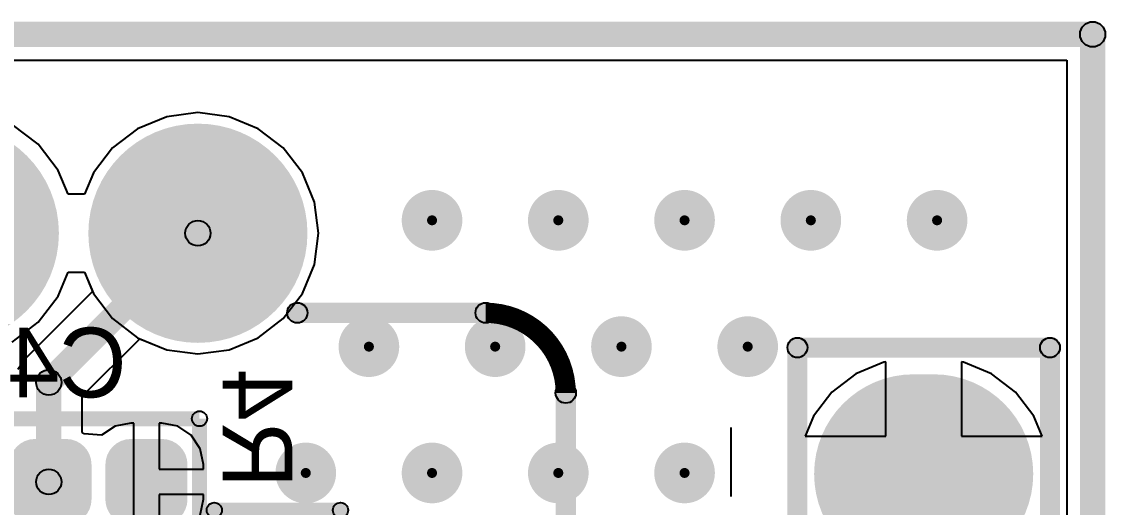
# Model space of a CAD drawing. Header units: millimetres. Extents: x -12 to 5350, y -10 to 5375.
# Drawn here: x 0.73 to 11.63, y 4.74 to 9.63 of the extents above; entities that cross this region are included whole.
import ezdxf

# ---------------------------------------------------------------- set-up
doc = ezdxf.new("R2010")
doc.units = ezdxf.units.MM
for name, color, linetype in [('BottomLayer', 5, 'Continuous'), ('BottomOverlay', 54, 'Continuous'), ('BottomPaste', 16, 'Continuous'), ('BottomSolder', 6, 'Continuous'), ('KeepOutLayer', 6, 'Continuous'), ('MultiLayer', 9, 'Continuous'), ('PadHoleLayer', 156, 'Continuous'), ('TopLayer', 1, 'Continuous'), ('TopOverlay', 2, 'Continuous'), ('TopSolder', 216, 'Continuous'), ('ViaHoleLayer', 16, 'Continuous')]:
    doc.layers.add(name, color=color, linetype=linetype)

# ---------------------------------------------------------------- blocks, each defined once
blk = doc.blocks.new('C0402_B_111')
at = {"layer": 'BottomLayer'}
h = blk.add_hatch(color=5, dxfattribs=at)
edge = h.paths.add_edge_path()
edge.add_arc((-0.6382, 0.1746), 0.1556, 90, 180)
edge.add_line((-0.7938, 0.1746), (-0.7938, -0.1746))
edge.add_arc((-0.6382, -0.1746), 0.1556, 180, 270)
edge.add_line((-0.6382, -0.3302), (-0.327, -0.3302))
edge.add_arc((-0.327, -0.1746), 0.1556, 270, 360)
edge.add_line((-0.1714, -0.1746), (-0.1714, 0.1746))
edge.add_arc((-0.327, 0.1746), 0.1556, 0, 90)
edge.add_line((-0.327, 0.3302), (-0.6382, 0.3302))
h = blk.add_hatch(color=5, dxfattribs=at)
edge = h.paths.add_edge_path()
edge.add_arc((0.327, 0.1746), 0.1556, 90, 180)
edge.add_line((0.1714, 0.1746), (0.1714, -0.1746))
edge.add_arc((0.327, -0.1746), 0.1556, 180, 270)
edge.add_line((0.327, -0.3302), (0.6382, -0.3302))
edge.add_arc((0.6382, -0.1746), 0.1556, 270, 360)
edge.add_line((0.7938, -0.1746), (0.7938, 0.1746))
edge.add_arc((0.6382, 0.1746), 0.1556, 0, 90)
edge.add_line((0.6382, 0.3302), (0.327, 0.3302))
at = {"layer": 'BottomOverlay'}
h = blk.add_hatch(color=54, dxfattribs=at)
edge = h.paths.add_edge_path()
edge.add_arc((-1.016, 0.635), 0.0762, 0, 360)
h = blk.add_hatch(color=54, dxfattribs=at)
edge = h.paths.add_edge_path()
edge.add_arc((-1.016, 0.635), 0.0762, 0, 360)
for points in [[(-1.016, 0.5588), (-1.016, 0.7112), (1.016, 0.7112), (1.016, 0.5588)], [(-0.9398, -0.635), (-1.0922, -0.635), (-1.0922, 0.635), (-0.9398, 0.635)], [(1.0922, -0.635), (0.9398, -0.635), (0.9398, 0.635), (1.0922, 0.635)], [(-1.016, -0.7112), (-1.016, -0.5588), (1.016, -0.5588), (1.016, -0.7112)]]:
    blk.add_hatch(color=54, dxfattribs=at).paths.add_polyline_path(points)
h = blk.add_hatch(color=54, dxfattribs=at)
edge = h.paths.add_edge_path()
edge.add_arc((1.016, 0.635), 0.0762, 0, 360)
h = blk.add_hatch(color=54, dxfattribs=at)
edge = h.paths.add_edge_path()
edge.add_arc((1.016, 0.635), 0.0762, 0, 360)
h = blk.add_hatch(color=54, dxfattribs=at)
edge = h.paths.add_edge_path()
edge.add_arc((-1.016, -0.635), 0.0762, 0, 360)
h = blk.add_hatch(color=54, dxfattribs=at)
edge = h.paths.add_edge_path()
edge.add_arc((-1.016, -0.635), 0.0762, 0, 360)
h = blk.add_hatch(color=54, dxfattribs=at)
edge = h.paths.add_edge_path()
edge.add_arc((1.016, -0.635), 0.0762, 0, 360)
h = blk.add_hatch(color=54, dxfattribs=at)
edge = h.paths.add_edge_path()
edge.add_arc((1.016, -0.635), 0.0762, 0, 360)
at = {"layer": 'BottomPaste'}
h = blk.add_hatch(color=16, dxfattribs=at)
edge = h.paths.add_edge_path()
edge.add_arc((-0.6382, 0.1746), 0.1556, 90, 180)
edge.add_line((-0.7938, 0.1746), (-0.7938, -0.1746))
edge.add_arc((-0.6382, -0.1746), 0.1556, 180, 270)
edge.add_line((-0.6382, -0.3302), (-0.327, -0.3302))
edge.add_arc((-0.327, -0.1746), 0.1556, 270, 360)
edge.add_line((-0.1714, -0.1746), (-0.1714, 0.1746))
edge.add_arc((-0.327, 0.1746), 0.1556, 0, 90)
edge.add_line((-0.327, 0.3302), (-0.6382, 0.3302))
h = blk.add_hatch(color=16, dxfattribs=at)
edge = h.paths.add_edge_path()
edge.add_arc((0.327, 0.1746), 0.1556, 90, 180)
edge.add_line((0.1714, 0.1746), (0.1714, -0.1746))
edge.add_arc((0.327, -0.1746), 0.1556, 180, 270)
edge.add_line((0.327, -0.3302), (0.6382, -0.3302))
edge.add_arc((0.6382, -0.1746), 0.1556, 270, 360)
edge.add_line((0.7938, -0.1746), (0.7938, 0.1746))
edge.add_arc((0.6382, 0.1746), 0.1556, 0, 90)
edge.add_line((0.6382, 0.3302), (0.327, 0.3302))
at = {"layer": 'BottomSolder'}
h = blk.add_hatch(color=6, dxfattribs=at)
edge = h.paths.add_edge_path()
edge.add_arc((-0.6382, 0.1746), 0.2572, 90, 180)
edge.add_line((-0.8954, 0.1746), (-0.8954, -0.1746))
edge.add_arc((-0.6382, -0.1746), 0.2572, 180, 270)
edge.add_line((-0.6382, -0.4318), (-0.327, -0.4318))
edge.add_arc((-0.327, -0.1746), 0.2572, 270, 360)
edge.add_line((-0.0698, -0.1746), (-0.0699, 0.1746))
edge.add_arc((-0.327, 0.1746), 0.2572, 0, 90)
edge.add_line((-0.327, 0.4318), (-0.6382, 0.4318))
h = blk.add_hatch(color=6, dxfattribs=at)
edge = h.paths.add_edge_path()
edge.add_arc((0.327, 0.1746), 0.2572, 90, 180)
edge.add_line((0.0698, 0.1746), (0.0699, -0.1746))
edge.add_arc((0.327, -0.1746), 0.2572, 180, 270)
edge.add_line((0.327, -0.4318), (0.6382, -0.4318))
edge.add_arc((0.6382, -0.1746), 0.2572, 270, 360)
edge.add_line((0.8954, -0.1746), (0.8954, 0.1746))
edge.add_arc((0.6382, 0.1746), 0.2572, 0, 90)
edge.add_line((0.6382, 0.4318), (0.327, 0.4318))
at = {"layer": 'BottomOverlay'}
for centre in [(-1.016, 0.635), (-1.016, 0.635), (1.016, 0.635), (1.016, 0.635), (-1.016, -0.635), (-1.016, -0.635), (1.016, -0.635), (1.016, -0.635)]:
    blk.add_circle(centre, 0.0762, dxfattribs=at)
blk = doc.blocks.new('R_____E_______115')
at = {"layer": 'BottomLayer'}
h = blk.add_hatch(color=5, dxfattribs=at)
edge = h.paths.add_edge_path()
edge.add_arc((-2.5, -7.5), 1, 0, 360)
h = blk.add_hatch(color=5, dxfattribs=at)
edge = h.paths.add_edge_path()
edge.add_arc((0, -7.5), 1, 0, 360)
at = {"layer": 'BottomSolder'}
h = blk.add_hatch(color=6, dxfattribs=at)
edge = h.paths.add_edge_path()
edge.add_arc((-2.5, -7.5), 1.102, 0, 360)
h = blk.add_hatch(color=6, dxfattribs=at)
edge = h.paths.add_edge_path()
edge.add_arc((0, -7.5), 1.102, 0, 360)
at = {"layer": 'MultiLayer'}
h = blk.add_hatch(color=9, dxfattribs=at)
edge = h.paths.add_edge_path()
edge.add_arc((-2.5, -7.5), 1, 0, 360)
h = blk.add_hatch(color=9, dxfattribs=at)
edge = h.paths.add_edge_path()
edge.add_arc((0, -7.5), 1, 0, 360)
at = {"layer": 'PadHoleLayer'}
h = blk.add_hatch(color=156, dxfattribs=at)
edge = h.paths.add_edge_path()
edge.add_arc((-2.5, -7.5), 0.675, 0, 360)
at = {"layer": 'TopLayer'}
h = blk.add_hatch(color=1, dxfattribs=at)
edge = h.paths.add_edge_path()
edge.add_arc((-2.5, -7.5), 1, 0, 360)
h = blk.add_hatch(color=1, dxfattribs=at)
edge = h.paths.add_edge_path()
edge.add_arc((0, -7.5), 1, 0, 360)
at = {"layer": 'TopOverlay'}
for points in [[(-6.302, -2.8), (-6.098, -2.8), (-6.098, -5.894), (-6.302, -5.894)], [(-3.5, -6.598), (-3.5, -6.802), (-5.394, -6.802), (-5.394, -6.598)]]:
    blk.add_hatch(color=2, dxfattribs=at).paths.add_polyline_path(points)
h = blk.add_hatch(color=2, dxfattribs=at)
edge = h.paths.add_edge_path()
edge.add_arc((-6.2, -5.894), 0.102, 0, 360)
h = blk.add_hatch(color=2, dxfattribs=at)
edge = h.paths.add_edge_path()
edge.add_arc((-6.2, -5.894), 0.102, 0, 360)
h = blk.add_hatch(color=2, dxfattribs=at)
edge = h.paths.add_edge_path()
edge.add_arc((-5.394, -6.7), 0.102, 0, 360)
h = blk.add_hatch(color=2, dxfattribs=at)
edge = h.paths.add_edge_path()
edge.add_arc((-5.394, -6.7), 0.102, 0, 360)
h = blk.add_hatch(color=2, dxfattribs=at)
edge = h.paths.add_edge_path()
edge.add_arc((-3.5, -6.7), 0.102, 0, 360)
at = {"layer": 'TopSolder'}
h = blk.add_hatch(color=216, dxfattribs=at)
edge = h.paths.add_edge_path()
edge.add_arc((-2.5, -7.5), 1.102, 0, 360)
h = blk.add_hatch(color=216, dxfattribs=at)
edge = h.paths.add_edge_path()
edge.add_arc((0, -7.5), 1.102, 0, 360)
at = {"layer": 'TopOverlay', "const_width": 0.203}
blk.add_lwpolyline([(-5.394, -6.7, -0.414214), (-6.2, -5.894)], format="xyb", dxfattribs=at)
at = {"layer": 'TopOverlay'}
for centre in [(-6.2, -5.894), (-6.2, -5.894), (-5.394, -6.7), (-5.394, -6.7), (-3.5, -6.7)]:
    blk.add_circle(centre, 0.102, dxfattribs=at)
blk = doc.blocks.new('R0402_B_118')
at = {"layer": 'BottomLayer'}
h = blk.add_hatch(color=5, dxfattribs=at)
edge = h.paths.add_edge_path()
edge.add_arc((-0.638, 0.175), 0.156, 90, 180)
edge.add_line((-0.794, 0.175), (-0.794, -0.175))
edge.add_arc((-0.638, -0.175), 0.156, 180, 270)
edge.add_line((-0.638, -0.33), (-0.327, -0.33))
edge.add_arc((-0.327, -0.175), 0.156, 270, 360)
edge.add_line((-0.171, -0.175), (-0.171, 0.175))
edge.add_arc((-0.327, 0.175), 0.156, 0, 90)
edge.add_line((-0.327, 0.33), (-0.638, 0.33))
h = blk.add_hatch(color=5, dxfattribs=at)
edge = h.paths.add_edge_path()
edge.add_arc((0.327, 0.175), 0.156, 90, 180)
edge.add_line((0.171, 0.175), (0.171, -0.175))
edge.add_arc((0.327, -0.175), 0.156, 180, 270)
edge.add_line((0.327, -0.33), (0.638, -0.33))
edge.add_arc((0.638, -0.175), 0.156, 270, 360)
edge.add_line((0.794, -0.175), (0.794, 0.175))
edge.add_arc((0.638, 0.175), 0.156, 0, 90)
edge.add_line((0.638, 0.33), (0.327, 0.33))
at = {"layer": 'BottomOverlay'}
h = blk.add_hatch(color=54, dxfattribs=at)
edge = h.paths.add_edge_path()
edge.add_arc((-1.016, 0.635), 0.0762, 0, 360)
h = blk.add_hatch(color=54, dxfattribs=at)
edge = h.paths.add_edge_path()
edge.add_arc((-1.016, 0.635), 0.0762, 0, 360)
for points in [[(-1.016, 0.559), (-1.016, 0.711), (1.016, 0.711), (1.016, 0.559)], [(-1.092, 0.635), (-0.94, 0.635), (-0.94, -0.635), (-1.092, -0.635)], [(0.94, 0.635), (1.092, 0.635), (1.092, -0.635), (0.94, -0.635)], [(-1.016, -0.711), (-1.016, -0.559), (1.016, -0.559), (1.016, -0.711)]]:
    blk.add_hatch(color=54, dxfattribs=at).paths.add_polyline_path(points)
h = blk.add_hatch(color=54, dxfattribs=at)
edge = h.paths.add_edge_path()
edge.add_arc((1.016, 0.635), 0.0762, 0, 360)
h = blk.add_hatch(color=54, dxfattribs=at)
edge = h.paths.add_edge_path()
edge.add_arc((1.016, 0.635), 0.0762, 0, 360)
h = blk.add_hatch(color=54, dxfattribs=at)
edge = h.paths.add_edge_path()
edge.add_arc((-1.016, -0.635), 0.0762, 0, 360)
h = blk.add_hatch(color=54, dxfattribs=at)
edge = h.paths.add_edge_path()
edge.add_arc((-1.016, -0.635), 0.0762, 0, 360)
h = blk.add_hatch(color=54, dxfattribs=at)
edge = h.paths.add_edge_path()
edge.add_arc((1.016, -0.635), 0.0762, 0, 360)
h = blk.add_hatch(color=54, dxfattribs=at)
edge = h.paths.add_edge_path()
edge.add_arc((1.016, -0.635), 0.0762, 0, 360)
at = {"layer": 'BottomPaste'}
h = blk.add_hatch(color=16, dxfattribs=at)
edge = h.paths.add_edge_path()
edge.add_arc((-0.638, 0.175), 0.156, 90, 180)
edge.add_line((-0.794, 0.175), (-0.794, -0.175))
edge.add_arc((-0.638, -0.175), 0.156, 180, 270)
edge.add_line((-0.638, -0.33), (-0.327, -0.33))
edge.add_arc((-0.327, -0.175), 0.156, 270, 360)
edge.add_line((-0.171, -0.175), (-0.171, 0.175))
edge.add_arc((-0.327, 0.175), 0.156, 0, 90)
edge.add_line((-0.327, 0.33), (-0.638, 0.33))
h = blk.add_hatch(color=16, dxfattribs=at)
edge = h.paths.add_edge_path()
edge.add_arc((0.327, 0.175), 0.156, 90, 180)
edge.add_line((0.171, 0.175), (0.171, -0.175))
edge.add_arc((0.327, -0.175), 0.156, 180, 270)
edge.add_line((0.327, -0.33), (0.638, -0.33))
edge.add_arc((0.638, -0.175), 0.156, 270, 360)
edge.add_line((0.794, -0.175), (0.794, 0.175))
edge.add_arc((0.638, 0.175), 0.156, 0, 90)
edge.add_line((0.638, 0.33), (0.327, 0.33))
at = {"layer": 'BottomSolder'}
h = blk.add_hatch(color=6, dxfattribs=at)
edge = h.paths.add_edge_path()
edge.add_arc((-0.638, 0.175), 0.257, 90, 180)
edge.add_line((-0.895, 0.175), (-0.895, -0.175))
edge.add_arc((-0.638, -0.175), 0.257, 180, 270)
edge.add_line((-0.638, -0.432), (-0.327, -0.432))
edge.add_arc((-0.327, -0.175), 0.257, 270, 360)
edge.add_line((-0.07, -0.175), (-0.07, 0.175))
edge.add_arc((-0.327, 0.175), 0.257, 0, 90)
edge.add_line((-0.327, 0.432), (-0.638, 0.432))
h = blk.add_hatch(color=6, dxfattribs=at)
edge = h.paths.add_edge_path()
edge.add_arc((0.327, 0.175), 0.257, 90, 180)
edge.add_line((0.07, 0.175), (0.07, -0.175))
edge.add_arc((0.327, -0.175), 0.257, 180, 270)
edge.add_line((0.327, -0.432), (0.638, -0.432))
edge.add_arc((0.638, -0.175), 0.257, 270, 360)
edge.add_line((0.895, -0.175), (0.895, 0.175))
edge.add_arc((0.638, 0.175), 0.257, 0, 90)
edge.add_line((0.638, 0.432), (0.327, 0.432))
at = {"layer": 'BottomOverlay'}
for centre in [(-1.016, 0.635), (-1.016, 0.635), (1.016, 0.635), (1.016, 0.635), (-1.016, -0.635), (-1.016, -0.635), (1.016, -0.635), (1.016, -0.635)]:
    blk.add_circle(centre, 0.0762, dxfattribs=at)
blk = doc.blocks.new('HDR1X5_120')
at = {"layer": 'BottomLayer'}
h = blk.add_hatch(color=5, dxfattribs=at)
edge = h.paths.add_edge_path()
edge.add_arc((10.16, -0.1), 0.9, 180, 360)
edge.add_line((11.06, -0.1), (11.06, 0.1))
edge.add_arc((10.16, 0.1), 0.9, 0, 180)
edge.add_line((9.26, 0.1), (9.26, -0.1))
at = {"layer": 'BottomSolder'}
h = blk.add_hatch(color=6, dxfattribs=at)
edge = h.paths.add_edge_path()
edge.add_arc((10.16, -0.1), 1.002, 180, 360)
edge.add_line((11.162, -0.1), (11.162, 0.1))
edge.add_arc((10.16, 0.1), 1.002, 0, 180)
edge.add_line((9.158, 0.1), (9.158, -0.1))
at = {"layer": 'MultiLayer'}
h = blk.add_hatch(color=9, dxfattribs=at)
edge = h.paths.add_edge_path()
edge.add_arc((10.16, -0.1), 0.9, 180, 360)
edge.add_line((11.06, -0.1), (11.06, 0.1))
edge.add_arc((10.16, 0.1), 0.9, 0, 180)
edge.add_line((9.26, 0.1), (9.26, -0.1))
at = {"layer": 'PadHoleLayer'}
h = blk.add_hatch(color=156, dxfattribs=at)
edge = h.paths.add_edge_path()
edge.add_arc((10.16, 0), 0.6, 0, 360)
at = {"layer": 'TopLayer'}
h = blk.add_hatch(color=1, dxfattribs=at)
edge = h.paths.add_edge_path()
edge.add_arc((10.16, -0.1), 0.9, 180, 360)
edge.add_line((11.06, -0.1), (11.06, 0.1))
edge.add_arc((10.16, 0.1), 0.9, 0, 180)
edge.add_line((9.26, 0.1), (9.26, -0.1))
at = {"layer": 'TopOverlay'}
for points in [[(-1.27, 1.17), (-1.27, 1.37), (11.43, 1.37), (11.43, 1.17)], [(11.33, 1.27), (11.53, 1.27), (11.53, -1.27), (11.33, -1.27)], [(-1.27, -1.37), (-1.27, -1.17), (11.43, -1.17), (11.43, -1.37)]]:
    blk.add_hatch(color=2, dxfattribs=at).paths.add_polyline_path(points)
h = blk.add_hatch(color=2, dxfattribs=at)
edge = h.paths.add_edge_path()
edge.add_arc((11.43, 1.27), 0.1, 0, 360)
h = blk.add_hatch(color=2, dxfattribs=at)
edge = h.paths.add_edge_path()
edge.add_arc((11.43, 1.27), 0.1, 0, 360)
h = blk.add_hatch(color=2, dxfattribs=at)
edge = h.paths.add_edge_path()
edge.add_arc((11.43, -1.27), 0.1, 0, 360)
h = blk.add_hatch(color=2, dxfattribs=at)
edge = h.paths.add_edge_path()
edge.add_arc((11.43, -1.27), 0.1, 0, 360)
at = {"layer": 'TopSolder'}
h = blk.add_hatch(color=216, dxfattribs=at)
edge = h.paths.add_edge_path()
edge.add_arc((10.16, -0.1), 1.002, 180, 360)
edge.add_line((11.162, -0.1), (11.162, 0.1))
edge.add_arc((10.16, 0.1), 1.002, 0, 180)
edge.add_line((9.158, 0.1), (9.158, -0.1))
at = {"layer": 'TopOverlay'}
for centre in [(11.43, 1.27), (11.43, 1.27), (11.43, -1.27), (11.43, -1.27)]:
    blk.add_circle(centre, 0.1, dxfattribs=at)

msp = doc.modelspace()

# ---------------------------------------------------------------- hatches: boundary and pattern name
at = {"layer": 'BottomLayer'}
h = msp.add_hatch(color=5, dxfattribs=at)
edge = h.paths.add_edge_path()
edge.add_arc((4.855, 7.63), 0.305, 0, 360)
h = msp.add_hatch(color=5, dxfattribs=at)
edge = h.paths.add_edge_path()
edge.add_arc((6.125, 7.63), 0.305, 0, 360)
h = msp.add_hatch(color=5, dxfattribs=at)
edge = h.paths.add_edge_path()
edge.add_arc((7.395, 7.63), 0.305, 0, 360)
h = msp.add_hatch(color=5, dxfattribs=at)
edge = h.paths.add_edge_path()
edge.add_arc((8.665, 7.63), 0.305, 0, 360)
h = msp.add_hatch(color=5, dxfattribs=at)
edge = h.paths.add_edge_path()
edge.add_arc((9.935, 7.63), 0.305, 0, 360)
for points in [[(1.09, 5.91), (0.91, 6.09), (2.41, 7.59), (2.59, 7.41)], [(1.127, 5), (0.873, 5), (0.873, 6), (1.127, 6)], [(1.127, 3.6), (0.873, 3.6), (0.873, 5), (1.127, 5)]]:
    msp.add_hatch(color=5, dxfattribs=at).paths.add_polyline_path(points)
h = msp.add_hatch(color=5, dxfattribs=at)
edge = h.paths.add_edge_path()
edge.add_arc((2.5, 7.5), 0.127, 0, 360)
h = msp.add_hatch(color=5, dxfattribs=at)
edge = h.paths.add_edge_path()
edge.add_arc((4.22, 6.36), 0.305, 0, 360)
h = msp.add_hatch(color=5, dxfattribs=at)
edge = h.paths.add_edge_path()
edge.add_arc((5.49, 6.36), 0.305, 0, 360)
h = msp.add_hatch(color=5, dxfattribs=at)
edge = h.paths.add_edge_path()
edge.add_arc((6.76, 6.36), 0.305, 0, 360)
h = msp.add_hatch(color=5, dxfattribs=at)
edge = h.paths.add_edge_path()
edge.add_arc((8.03, 6.36), 0.305, 0, 360)
h = msp.add_hatch(color=5, dxfattribs=at)
edge = h.paths.add_edge_path()
edge.add_arc((1, 6), 0.127, 0, 360)
h = msp.add_hatch(color=5, dxfattribs=at)
edge = h.paths.add_edge_path()
edge.add_arc((1, 6), 0.127, 0, 360)
h = msp.add_hatch(color=5, dxfattribs=at)
edge = h.paths.add_edge_path()
edge.add_arc((3.585, 5.09), 0.305, 0, 360)
h = msp.add_hatch(color=5, dxfattribs=at)
edge = h.paths.add_edge_path()
edge.add_arc((4.855, 5.09), 0.305, 0, 360)
h = msp.add_hatch(color=5, dxfattribs=at)
edge = h.paths.add_edge_path()
edge.add_arc((6.125, 5.09), 0.305, 0, 360)
h = msp.add_hatch(color=5, dxfattribs=at)
edge = h.paths.add_edge_path()
edge.add_arc((7.395, 5.09), 0.305, 0, 360)
h = msp.add_hatch(color=5, dxfattribs=at)
edge = h.paths.add_edge_path()
edge.add_arc((1, 5), 0.127, 0, 360)
h = msp.add_hatch(color=5, dxfattribs=at)
edge = h.paths.add_edge_path()
edge.add_arc((1, 5), 0.127, 0, 360)
at = {"layer": 'BottomSolder'}
h = msp.add_hatch(color=6, dxfattribs=at)
edge = h.paths.add_edge_path()
edge.add_arc((4.855, 7.63), 0.0508, 0, 360)
h = msp.add_hatch(color=6, dxfattribs=at)
edge = h.paths.add_edge_path()
edge.add_arc((6.125, 7.63), 0.0508, 0, 360)
h = msp.add_hatch(color=6, dxfattribs=at)
edge = h.paths.add_edge_path()
edge.add_arc((7.395, 7.63), 0.0508, 0, 360)
h = msp.add_hatch(color=6, dxfattribs=at)
edge = h.paths.add_edge_path()
edge.add_arc((8.665, 7.63), 0.0508, 0, 360)
h = msp.add_hatch(color=6, dxfattribs=at)
edge = h.paths.add_edge_path()
edge.add_arc((9.935, 7.63), 0.0508, 0, 360)
h = msp.add_hatch(color=6, dxfattribs=at)
edge = h.paths.add_edge_path()
edge.add_arc((4.22, 6.36), 0.0508, 0, 360)
h = msp.add_hatch(color=6, dxfattribs=at)
edge = h.paths.add_edge_path()
edge.add_arc((5.49, 6.36), 0.0508, 0, 360)
h = msp.add_hatch(color=6, dxfattribs=at)
edge = h.paths.add_edge_path()
edge.add_arc((6.76, 6.36), 0.0508, 0, 360)
h = msp.add_hatch(color=6, dxfattribs=at)
edge = h.paths.add_edge_path()
edge.add_arc((8.03, 6.36), 0.0508, 0, 360)
h = msp.add_hatch(color=6, dxfattribs=at)
edge = h.paths.add_edge_path()
edge.add_arc((3.585, 5.09), 0.0508, 0, 360)
h = msp.add_hatch(color=6, dxfattribs=at)
edge = h.paths.add_edge_path()
edge.add_arc((4.855, 5.09), 0.0508, 0, 360)
h = msp.add_hatch(color=6, dxfattribs=at)
edge = h.paths.add_edge_path()
edge.add_arc((6.125, 5.09), 0.0508, 0, 360)
h = msp.add_hatch(color=6, dxfattribs=at)
edge = h.paths.add_edge_path()
edge.add_arc((7.395, 5.09), 0.0508, 0, 360)
at = {"layer": 'KeepOutLayer'}
for points in [[(-11.5, 9.373), (-11.5, 9.627), (11.5, 9.627), (11.5, 9.373)], [(11.627, -9.5), (11.373, -9.5), (11.373, 9.5), (11.627, 9.5)]]:
    msp.add_hatch(color=6, dxfattribs=at).paths.add_polyline_path(points)
h = msp.add_hatch(color=6, dxfattribs=at)
edge = h.paths.add_edge_path()
edge.add_arc((11.5, 9.5), 0.127, 0, 360)
h = msp.add_hatch(color=6, dxfattribs=at)
edge = h.paths.add_edge_path()
edge.add_arc((11.5, 9.5), 0.127, 0, 360)
at = {"layer": 'TopLayer'}
h = msp.add_hatch(color=1, dxfattribs=at)
edge = h.paths.add_edge_path()
edge.add_arc((4.855, 7.63), 0.305, 0, 360)
h = msp.add_hatch(color=1, dxfattribs=at)
edge = h.paths.add_edge_path()
edge.add_arc((6.125, 7.63), 0.305, 0, 360)
h = msp.add_hatch(color=1, dxfattribs=at)
edge = h.paths.add_edge_path()
edge.add_arc((7.395, 7.63), 0.305, 0, 360)
h = msp.add_hatch(color=1, dxfattribs=at)
edge = h.paths.add_edge_path()
edge.add_arc((8.665, 7.63), 0.305, 0, 360)
h = msp.add_hatch(color=1, dxfattribs=at)
edge = h.paths.add_edge_path()
edge.add_arc((9.935, 7.63), 0.305, 0, 360)
h = msp.add_hatch(color=1, dxfattribs=at)
edge = h.paths.add_edge_path()
edge.add_arc((4.22, 6.36), 0.305, 0, 360)
h = msp.add_hatch(color=1, dxfattribs=at)
edge = h.paths.add_edge_path()
edge.add_arc((5.49, 6.36), 0.305, 0, 360)
h = msp.add_hatch(color=1, dxfattribs=at)
edge = h.paths.add_edge_path()
edge.add_arc((6.76, 6.36), 0.305, 0, 360)
h = msp.add_hatch(color=1, dxfattribs=at)
edge = h.paths.add_edge_path()
edge.add_arc((8.03, 6.36), 0.305, 0, 360)
h = msp.add_hatch(color=1, dxfattribs=at)
edge = h.paths.add_edge_path()
edge.add_arc((3.585, 5.09), 0.305, 0, 360)
h = msp.add_hatch(color=1, dxfattribs=at)
edge = h.paths.add_edge_path()
edge.add_arc((4.855, 5.09), 0.305, 0, 360)
h = msp.add_hatch(color=1, dxfattribs=at)
edge = h.paths.add_edge_path()
edge.add_arc((6.125, 5.09), 0.305, 0, 360)
h = msp.add_hatch(color=1, dxfattribs=at)
edge = h.paths.add_edge_path()
edge.add_arc((7.395, 5.09), 0.305, 0, 360)
at = {"layer": 'TopSolder'}
h = msp.add_hatch(color=216, dxfattribs=at)
edge = h.paths.add_edge_path()
edge.add_arc((4.855, 7.63), 0.0508, 0, 360)
h = msp.add_hatch(color=216, dxfattribs=at)
edge = h.paths.add_edge_path()
edge.add_arc((6.125, 7.63), 0.0508, 0, 360)
h = msp.add_hatch(color=216, dxfattribs=at)
edge = h.paths.add_edge_path()
edge.add_arc((7.395, 7.63), 0.0508, 0, 360)
h = msp.add_hatch(color=216, dxfattribs=at)
edge = h.paths.add_edge_path()
edge.add_arc((8.665, 7.63), 0.0508, 0, 360)
h = msp.add_hatch(color=216, dxfattribs=at)
edge = h.paths.add_edge_path()
edge.add_arc((9.935, 7.63), 0.0508, 0, 360)
h = msp.add_hatch(color=216, dxfattribs=at)
edge = h.paths.add_edge_path()
edge.add_arc((4.22, 6.36), 0.0508, 0, 360)
h = msp.add_hatch(color=216, dxfattribs=at)
edge = h.paths.add_edge_path()
edge.add_arc((5.49, 6.36), 0.0508, 0, 360)
h = msp.add_hatch(color=216, dxfattribs=at)
edge = h.paths.add_edge_path()
edge.add_arc((6.76, 6.36), 0.0508, 0, 360)
h = msp.add_hatch(color=216, dxfattribs=at)
edge = h.paths.add_edge_path()
edge.add_arc((8.03, 6.36), 0.0508, 0, 360)
h = msp.add_hatch(color=216, dxfattribs=at)
edge = h.paths.add_edge_path()
edge.add_arc((3.585, 5.09), 0.0508, 0, 360)
h = msp.add_hatch(color=216, dxfattribs=at)
edge = h.paths.add_edge_path()
edge.add_arc((4.855, 5.09), 0.0508, 0, 360)
h = msp.add_hatch(color=216, dxfattribs=at)
edge = h.paths.add_edge_path()
edge.add_arc((6.125, 5.09), 0.0508, 0, 360)
h = msp.add_hatch(color=216, dxfattribs=at)
edge = h.paths.add_edge_path()
edge.add_arc((7.395, 5.09), 0.0508, 0, 360)
at = {"layer": 'ViaHoleLayer'}
h = msp.add_hatch(color=16, dxfattribs=at)
edge = h.paths.add_edge_path()
edge.add_arc((4.855, 7.63), 0.152, 0, 360)
h = msp.add_hatch(color=16, dxfattribs=at)
edge = h.paths.add_edge_path()
edge.add_arc((6.125, 7.63), 0.152, 0, 360)
h = msp.add_hatch(color=16, dxfattribs=at)
edge = h.paths.add_edge_path()
edge.add_arc((7.395, 7.63), 0.152, 0, 360)
h = msp.add_hatch(color=16, dxfattribs=at)
edge = h.paths.add_edge_path()
edge.add_arc((8.665, 7.63), 0.152, 0, 360)
h = msp.add_hatch(color=16, dxfattribs=at)
edge = h.paths.add_edge_path()
edge.add_arc((9.935, 7.63), 0.152, 0, 360)
h = msp.add_hatch(color=16, dxfattribs=at)
edge = h.paths.add_edge_path()
edge.add_arc((4.22, 6.36), 0.152, 0, 360)
h = msp.add_hatch(color=16, dxfattribs=at)
edge = h.paths.add_edge_path()
edge.add_arc((5.49, 6.36), 0.152, 0, 360)
h = msp.add_hatch(color=16, dxfattribs=at)
edge = h.paths.add_edge_path()
edge.add_arc((6.76, 6.36), 0.152, 0, 360)
h = msp.add_hatch(color=16, dxfattribs=at)
edge = h.paths.add_edge_path()
edge.add_arc((8.03, 6.36), 0.152, 0, 360)
h = msp.add_hatch(color=16, dxfattribs=at)
edge = h.paths.add_edge_path()
edge.add_arc((3.585, 5.09), 0.152, 0, 360)
h = msp.add_hatch(color=16, dxfattribs=at)
edge = h.paths.add_edge_path()
edge.add_arc((4.855, 5.09), 0.152, 0, 360)
h = msp.add_hatch(color=16, dxfattribs=at)
edge = h.paths.add_edge_path()
edge.add_arc((6.125, 5.09), 0.152, 0, 360)
h = msp.add_hatch(color=16, dxfattribs=at)
edge = h.paths.add_edge_path()
edge.add_arc((7.395, 5.09), 0.152, 0, 360)

# ---------------------------------------------------------------- linework, layer by layer
at = {"layer": 'BottomLayer'}
for p, q in [((-11.241, 9.241), (11.241, 9.241)), ((11.241, 9.241), (11.241, -9.241)), ((2.186, 8.672), (1.893, 8.551)), ((2.5, 8.714), (2.186, 8.672)), ((2.814, 8.672), (2.5, 8.714)), ((3.107, 8.551), (2.814, 8.672)), ((0.894, 8.394), (0.632, 8.595)), ((1.893, 8.551), (1.642, 8.358)), ((3.358, 8.358), (3.107, 8.551)), ((1.095, 8.132), (0.894, 8.394)), ((1.642, 8.358), (1.449, 8.107)), ((3.551, 8.107), (3.358, 8.358)), ((1.195, 7.892), (1.095, 8.132)), ((1.449, 8.107), (1.36, 7.892)), ((3.672, 7.814), (3.551, 8.107)), ((1.36, 7.892), (1.195, 7.892)), ((3.714, 7.5), (3.672, 7.814)), ((3.672, 7.186), (3.714, 7.5)), ((1.095, 6.868), (1.195, 7.108)), ((1.195, 7.108), (1.36, 7.108)), ((1.36, 7.108), (1.44, 6.916)), ((3.551, 6.893), (3.672, 7.186)), ((1.44, 6.916), (0.762, 6.238)), ((0.894, 6.606), (1.095, 6.868)), ((3.358, 6.642), (3.551, 6.893)), ((0.632, 6.405), (0.894, 6.606)), ((3.107, 6.449), (3.358, 6.642)), ((1.337, 5.861), (1.916, 6.44)), ((1.916, 6.44), (2.186, 6.328)), ((2.814, 6.328), (3.107, 6.449)), ((2.186, 6.328), (2.5, 6.286)), ((2.5, 6.286), (2.814, 6.328)), ((0.762, 6.238), (0.689, 6.129)), ((9.399, 6.204), (9.118, 6.088)), ((9.419, 6.207), (9.399, 6.204)), ((9.419, 5.461), (9.419, 6.207)), ((10.201, 6.204), (10.181, 6.207)), ((10.181, 6.207), (10.181, 5.461)), ((10.482, 6.088), (10.201, 6.204)), ((9.118, 6.088), (8.877, 5.903)), ((10.723, 5.903), (10.482, 6.088)), ((8.877, 5.903), (8.692, 5.662)), ((10.908, 5.662), (10.723, 5.903)), ((1.337, 5.497), (1.337, 5.861)), ((1.667, 5.56), (1.532, 5.47)), ((1.827, 5.592), (1.667, 5.56)), ((1.856, 5.592), (1.827, 5.592)), ((1.856, 5), (1.856, 5.592)), ((2.138, 5.592), (2.11, 5.592)), ((2.11, 5.592), (2.11, 5.127)), ((2.298, 5.56), (2.138, 5.592)), ((2.433, 5.47), (2.298, 5.56)), ((8.692, 5.662), (8.609, 5.461)), ((10.991, 5.461), (10.908, 5.662)), ((1.357, 5.483), (1.337, 5.497)), ((1.532, 5.47), (1.357, 5.483)), ((2.524, 5.334), (2.433, 5.47)), ((8.609, 5.461), (9.419, 5.461)), ((10.181, 5.461), (10.991, 5.461)), ((2.556, 5.175), (2.524, 5.334)), ((2.11, 5.127), (2.556, 5.127)), ((2.556, 5.127), (2.556, 5.175)), ((1.856, 4.408), (1.856, 5)), ((2.556, 4.873), (2.11, 4.873)), ((2.11, 4.873), (2.11, 4.408)), ((2.524, 4.666), (2.556, 4.825)), ((2.556, 4.825), (2.556, 4.873))]:
    msp.add_line(p, q, dxfattribs=at)
for centre in [(2.5, 7.5), (1, 6), (1, 6), (1, 5), (1, 5)]:
    msp.add_circle(centre, 0.127, dxfattribs=at)
at = {"layer": 'BottomOverlay'}
msp.add_line((7.862, 5.548), (7.862, 4.852), dxfattribs=at)
at = {"layer": 'KeepOutLayer'}
msp.add_circle((11.5, 9.5), 0.127, dxfattribs=at)
msp.add_circle((11.5, 9.5), 0.127, dxfattribs=at)
at = {"layer": 'TopLayer'}
for p, q in [((-11.241, 9.241), (11.241, 9.241)), ((11.241, 9.241), (11.241, -9.241)), ((2.186, 8.672), (1.893, 8.551)), ((2.5, 8.714), (2.186, 8.672)), ((2.814, 8.672), (2.5, 8.714)), ((3.107, 8.551), (2.814, 8.672)), ((0.894, 8.394), (0.632, 8.595)), ((1.893, 8.551), (1.642, 8.358)), ((3.358, 8.358), (3.107, 8.551)), ((1.095, 8.132), (0.894, 8.394)), ((1.642, 8.358), (1.449, 8.107)), ((3.551, 8.107), (3.358, 8.358)), ((1.195, 7.892), (1.095, 8.132)), ((1.449, 8.107), (1.36, 7.892)), ((3.672, 7.814), (3.551, 8.107)), ((1.36, 7.892), (1.195, 7.892)), ((3.714, 7.5), (3.672, 7.814)), ((3.672, 7.186), (3.714, 7.5)), ((1.095, 6.868), (1.195, 7.108)), ((1.195, 7.108), (1.36, 7.108)), ((1.36, 7.108), (1.449, 6.893)), ((3.551, 6.893), (3.672, 7.186)), ((0.894, 6.606), (1.095, 6.868)), ((1.449, 6.893), (1.642, 6.642)), ((3.358, 6.642), (3.551, 6.893)), ((0.632, 6.405), (0.894, 6.606)), ((1.642, 6.642), (1.893, 6.449)), ((3.107, 6.449), (3.358, 6.642)), ((1.893, 6.449), (2.186, 6.328)), ((2.814, 6.328), (3.107, 6.449)), ((2.186, 6.328), (2.5, 6.286)), ((2.5, 6.286), (2.814, 6.328)), ((9.399, 6.204), (9.118, 6.088)), ((9.419, 6.207), (9.399, 6.204)), ((9.419, 5.461), (9.419, 6.207)), ((10.201, 6.204), (10.181, 6.207)), ((10.181, 6.207), (10.181, 5.461)), ((10.482, 6.088), (10.201, 6.204)), ((9.118, 6.088), (8.877, 5.903)), ((10.723, 5.903), (10.482, 6.088)), ((8.877, 5.903), (8.692, 5.662)), ((10.908, 5.662), (10.723, 5.903)), ((8.692, 5.662), (8.609, 5.461)), ((10.991, 5.461), (10.908, 5.662)), ((8.609, 5.461), (9.419, 5.461)), ((10.181, 5.461), (10.991, 5.461))]:
    msp.add_line(p, q, dxfattribs=at)

# ---------------------------------------------------------------- block references
for name, p, rotation in [('R_____E_______115', (0, 0), 180), ('HDR1X5_120', (9.8, -5.08), 90), ('C0402_B_111', (1.5, 5), 360), ('R0402_B_118', (3.3, 3.7), 90)]:
    msp.add_blockref(name, p, dxfattribs=dict(rotation=rotation))

# ---------------------------------------------------------------- texts
at = {"layer": 'BottomOverlay', "text_generation_flag": 2}
msp.add_text('C4', height=0.7, dxfattribs=at).set_placement((1.783, 5.85))
msp.add_text('R4', height=0.7, rotation=270, dxfattribs=at).set_placement((2.75, 4.938))

doc.saveas('drawing.dxf')
